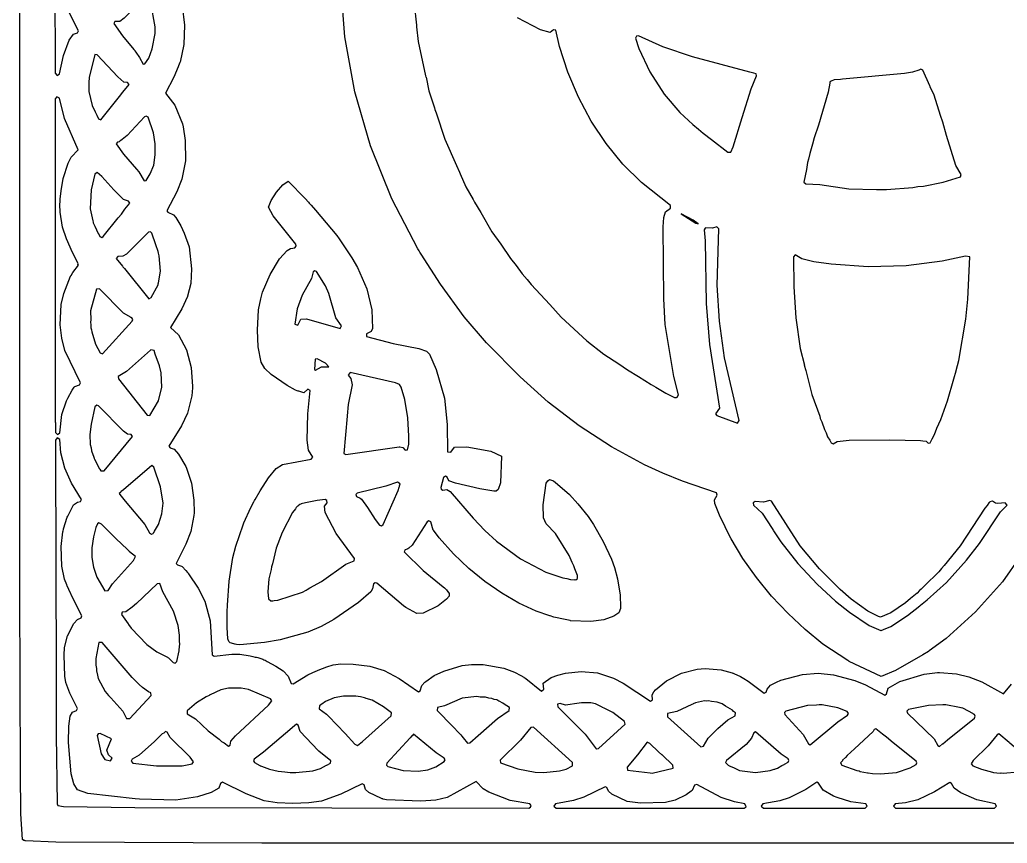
# Model space of a CAD drawing. Header units: millimetres. Extents: x 0 to 299, y 0 to 300.
# Drawn here: x 0.3 to 171.9, y 0.1 to 143.2 of the extents above; entities that cross this region are included whole.
import ezdxf

# ---------------------------------------------------------------- set-up
doc = ezdxf.new("R2010")
doc.units = ezdxf.units.MM
doc.layers.add('CUT', color=7, linetype='CONTINUOUS')

msp = doc.modelspace()

# ---------------------------------------------------------------- linework, layer by layer
at = {"layer": 'CUT'}
for points in [[(265.1967, 0.0908), (93.9144, 0.0908), (42.4179, 0.11), (6.5865, 0.2725), (1.3301, 0.5046), (1.2008, 0.5378), (1.1874, 0.5413), (1.1832, 0.5423), (1.0104, 0.5868), (0.787, 0.7523), (0.5146, 5.2237), (0.4237, 12.5525), (0.3329, 43.5722), (0.3196, 125.6207), (0.3316, 243.8988)], [(174.1954, 49.9415), (171.0973, 45.522), (166.4508, 40.2701), (161.3372, 35.6709), (158.3697, 33.5264), (158.3564, 33.5176), (158.3011, 33.481), (158.2324, 33.4354), (157.2877, 32.8095), (152.5386, 30.1284), (150.0128, 29.0562), (144.4953, 31.675), (144.4922, 31.6768), (144.464, 31.693), (144.429, 31.713), (144.2413, 31.8205), (139.906, 34.7003), (136.8091, 37.2216), (133.853, 39.9967), (130.9997, 43.0311), (128.3863, 46.2505), (126.0178, 49.5892), (123.9642, 52.9696), (123.962, 52.9738), (123.9597, 52.9783), (123.9544, 52.9884), (123.9199, 53.0544), (121.9123, 57.0952), (121.1446, 59.0954), (121.0467, 59.7758), (121.5279, 60.5683), (121.4035, 60.9784), (115.529, 62.9826), (112.1148, 64.3845), (108.8907, 65.8456), (103.1546, 68.9552), (97.5465, 72.6426), (92.1713, 76.7495), (90.945, 77.8384), (87.2737, 81.1287), (81.4568, 87.0579), (77.583, 91.576), (73.4268, 97.2169), (70.1006, 102.4218), (69.8705, 102.8011), (69.7321, 103.0291), (69.5339, 103.3559), (69.5094, 103.3961), (64.9978, 112.0385), (61.2529, 121.2951), (58.5652, 130.6567), (56.8294, 140.2199), (56.1454, 149.2268)], [(68.6576, 148.1258), (69.217, 142.7723), (69.2619, 142.2415), (69.3022, 141.9574), (69.5673, 139.4211), (70.8658, 133.4586), (70.9182, 133.2073), (70.9288, 133.1696), (71.4404, 130.8205), (72.4078, 127.8763), (72.4873, 127.5917), (72.7005, 126.9853), (74.2052, 122.4058), (76.2288, 117.857), (76.7231, 116.6997), (76.8862, 116.3792), (77.8741, 114.1584), (79.136, 111.9577), (79.3802, 111.4778), (80.445, 109.6748), (82.3744, 106.31), (83.9174, 104.1796), (85.6153, 101.7185), (86.5913, 100.4878), (87.664, 99.0067), (88.531, 98.042), (89.2107, 97.185), (92.4448, 93.6872), (94.404, 91.5073), (98.8701, 87.3728), (101.806, 85.0728), (104.4446, 83.378), (105.9307, 82.3637), (107.8368, 81.1992), (110.0617, 79.77), (110.8974, 79.3292), (112.5964, 78.2912), (114.1268, 77.5296), (114.4663, 77.5405), (114.4811, 77.5714), (114.6027, 77.5744), (114.7955, 77.9899), (113.9946, 81.1838), (112.5122, 90.1993), (112.2371, 94.7026), (112.147, 107.1724), (112.2709, 108.8221), (112.5543, 109.7996), (113.3915, 110.4179), (113.4238, 110.8749), (108.3549, 114.8822), (105.1638, 118.0709), (102.2507, 121.6581), (99.6588, 125.5459), (97.4372, 129.7412), (95.5836, 134.083), (94.1538, 138.5492), (93.4767, 141.3594), (93.0854, 141.4492), (92.4771, 140.9849), (90.8271, 141.4214), (86.8397, 143.4896)], [(28.5261, 145.5691), (28.9539, 142.2475), (28.8613, 138.8874), (28.1802, 135.7922), (28.1637, 135.753), (28.1078, 135.6198), (27.8546, 135.0177), (27.0881, 133.1943), (25.6262, 130.4211), (27.269, 128.3057), (28.6078, 125.0764), (28.7179, 124.5763), (29.0454, 122.1766), (29.1067, 118.6833), (28.4847, 115.451), (27.5963, 113.2806), (25.8774, 110.0018), (26.0593, 109.7171), (27.044, 109.2941), (27.4446, 108.8396), (28.2941, 107.3686), (28.8765, 106.1159), (29.7401, 103.7312), (30.1954, 99.9049), (30.0396, 97.3306), (29.4953, 95.1535), (29.4779, 95.1095), (28.5017, 92.9717), (26.544, 89.6801), (27.8995, 88.402), (29.2824, 85.8373), (30.0987, 82.7528), (30.3445, 79.4523), (30.3406, 79.3946), (30.3352, 79.3123), (30.3337, 79.29), (30.3304, 79.2399), (30.2201, 77.8373), (29.4783, 74.7996), (28.4099, 72.6046), (26.2455, 69.0792), (26.4342, 68.7717), (27.145, 68.5551), (27.9348, 67.7085), (29.1586, 65.5254), (29.2986, 65.2355), (30.1568, 62.6678), (30.5892, 59.6795), (30.6154, 57.5084), (30.5498, 57.0081), (30.0394, 54.2688), (29.1755, 52.0439), (27.5098, 48.7236), (27.7085, 48.4584), (28.4532, 48.25), (28.4533, 48.25), (28.4538, 48.2496), (28.455, 48.2486), (28.5621, 48.1621), (29.1874, 47.4802), (29.466, 47.1422), (29.5822, 47.0011), (29.6403, 46.9307), (29.6525, 46.9159), (31.3118, 44.4141), (32.4864, 42.153), (33.3988, 38.7465), (33.7892, 32.8071), (34.1375, 32.6004), (37.1515, 32.9468), (38.5817, 32.9171), (40.3796, 32.6344), (40.8005, 32.5441), (41.2483, 32.448), (41.4448, 32.4059), (41.7139, 32.3481), (42.5719, 32.0641), (42.7578, 31.9824), (42.9471, 31.8801), (43.1256, 31.7838), (43.339, 31.6685), (44.8211, 30.8679), (46.08, 30.0401), (46.9836, 29.1059), (47.4917, 27.8312), (47.863, 27.7985), (50.3821, 29.3477), (51.2552, 29.7497), (51.3673, 29.8014), (51.5302, 29.8764), (52.1877, 30.1791), (53.6851, 30.749), (54.7792, 31.0783), (56.1114, 31.255), (58.2705, 31.2238), (61.1805, 30.8844), (63.6606, 30.1284), (63.6787, 30.121), (66.2781, 28.7181), (69.6192, 26.375), (69.9041, 26.5493), (70.1728, 27.4885), (70.7011, 28.083), (70.8816, 28.2115), (72.3677, 29.22), (74.0171, 29.9681), (77.2401, 30.9523), (78.8497, 31.14), (78.9322, 31.1458), (78.9451, 31.1467), (78.9463, 31.1468), (79.1668, 31.1621), (80.848, 31.1341), (84.4613, 30.4958), (86.2828, 29.8062), (87.3845, 29.2544), (87.9067, 28.9414), (87.9481, 28.9167), (88.1247, 28.8108), (88.2821, 28.7165), (91.0061, 26.5401), (91.4148, 26.8605), (91.2788, 27.8761), (92.6654, 28.8627), (93.8197, 29.2736), (95.1452, 29.62), (97.8933, 29.9521), (100.7165, 29.7089), (103.5262, 28.7629), (105.1839, 27.9058), (109.9159, 24.7565), (110.2686, 25.0138), (110.2437, 25.8492), (110.5408, 26.4036), (110.8113, 26.7382), (112.7418, 28.2956), (115.3282, 29.6143), (118.0488, 30.3398), (119.4377, 30.4665), (122.2475, 30.2245), (124.1328, 29.6891), (124.2244, 29.6505), (124.2941, 29.6212), (124.4245, 29.5663), (125.5763, 29.0816), (126.162, 28.7249), (126.9242, 28.2413), (129.6831, 26.1925), (130.0619, 26.3358), (130.2194, 26.8691), (130.8053, 27.5406), (131.8205, 28.0636), (132.5688, 28.4317), (136.3678, 29.4346), (139.0924, 29.6204), (141.7314, 29.3722), (145.4555, 28.3731), (147.3176, 27.5976), (150.6502, 25.8006), (150.9887, 26.0291), (151.2455, 27.0186), (153.3013, 28.1795), (157.5358, 29.4915), (159.8177, 29.7307), (160.1949, 29.742), (163.0987, 29.5316), (165.2676, 29.0013), (167.5296, 28.1132), (171.2897, 26.0562), (172.6732, 27.7424)]]:
    msp.add_lwpolyline(points, dxfattribs=at)
for points in [[(7.9057, 136.9835), (8.9033, 139.6171), (9.6764, 140.658), (10.3664, 140.8951), (10.5387, 141.2209), (8.6816, 144.9105), (8.5001, 145.3297), (8.4856, 145.363), (8.4178, 145.5196), (8.3165, 145.7536), (7.9032, 146.8662), (7.1937, 149.9849), (6.7588, 150.2259), (6.4415, 149.8429), (6.4507, 133.8946), (6.8315, 133.5055), (7.2079, 133.7666)], [(22.0768, 135.513), (22.7285, 136.5019), (23.3428, 138.1495), (23.8737, 140.7731), (23.8753, 141.9371), (23.1217, 146.0932), (23.1336, 147.3234), (22.8027, 147.6399), (22.4892, 147.5428), (18.4483, 143.4612), (17.6957, 142.8981), (16.8674, 142.863), (16.6705, 142.5477), (18.1915, 140.3642), (20.1491, 137.9966), (20.2972, 137.8063), (20.3031, 137.7988), (20.3034, 137.7984), (20.4997, 137.5462), (21.1505, 136.6073), (21.7413, 135.468)], [(124.3134, 121.0837), (125.8503, 126.1936), (127.4443, 131.1833), (128.3635, 133.4013), (128.3106, 133.7656), (127.9296, 133.8675), (127.9066, 133.9012), (127.2275, 134.055), (117.2201, 136.729), (112.093, 138.4891), (107.886, 140.3728), (107.5238, 140.3277), (107.3581, 140.0026), (107.8957, 138.2037), (109.8511, 134.1457), (112.3228, 130.2308), (115.0708, 127.0353), (117.2808, 124.9457), (118.3028, 124.1453), (119.1007, 123.4547), (120.5684, 122.3709), (123.4021, 120.1517), (123.5687, 120.1557), (123.5777, 120.1491), (123.596, 120.1564), (123.8864, 120.1634)], [(12.3498, 132.2844), (12.3141, 131.9939), (12.3399, 131.8385), (12.3144, 130.6922), (12.9127, 128.266), (13.4526, 127.1618), (13.6457, 126.6878), (13.7173, 126.6204), (14.0278, 125.9855), (14.4149, 125.8), (17.8837, 130.1416), (18.192, 130.5104), (18.2435, 130.592), (19.3188, 131.9378), (19.073, 132.2578), (18.4372, 132.3315), (17.3811, 133.2286), (13.7827, 137.1007), (13.3562, 137.1303), (12.3685, 133.1272)], [(160.3227, 126.5139), (159.2173, 130.0675), (158.5649, 131.5437), (158.553, 131.5777), (158.4869, 131.7202), (157.293, 134.4217), (156.9369, 134.5763), (156.5807, 134.401), (155.491, 134.0759), (154.1077, 133.8441), (143.2868, 132.8768), (142.9706, 132.8142), (141.8814, 132.7584), (141.3392, 132.4917), (141.1782, 132.4598), (141.1691, 132.408), (141.0936, 132.3709), (141.1253, 132.1562), (140.8492, 130.5689), (139.1167, 124.8857), (138.3984, 122.6715), (138.1048, 121.5662), (137.6128, 119.9522), (137.4065, 118.937), (137.2505, 118.3496), (137.049, 117.1778), (136.6003, 114.9702), (136.9197, 114.6636), (139.3955, 114.562), (144.4319, 113.7741), (149.2124, 113.6852), (149.5483, 113.7088), (150.9532, 113.6546), (155.5288, 114.0451), (156.3992, 114.19), (157.3979, 114.2602), (160.8024, 114.9475), (163.8238, 115.8905), (163.9332, 116.2803), (163.0224, 117.8348), (161.3981, 123.0566), (160.7224, 125.3703)], [(7.9658, 95.6159), (9.1663, 98.6348), (9.2201, 98.7227), (9.2297, 98.7384), (9.23, 98.739), (9.5635, 99.2837), (10.5148, 100.5177), (10.4316, 100.7017), (10.5005, 100.8141), (9.5019, 102.7587), (8.4329, 105.1236), (7.758, 107.1433), (7.3697, 109.7135), (7.3612, 109.8403), (7.3604, 109.8532), (7.3402, 110.1557), (7.3054, 110.6783), (7.3381, 112.0128), (7.4922, 113.4226), (7.8704, 115.5673), (8.7547, 118.2286), (9.2783, 119.2992), (10.4621, 120.5806), (8.0956, 126.0136), (7.2119, 129.5492), (6.7612, 129.806), (6.4533, 129.4249), (6.4537, 128.9727), (6.4536, 128.9727), (6.5038, 73.2219), (6.5043, 73.2214), (6.5058, 71.4797), (6.8898, 71.0908), (7.275, 71.3938), (7.6586, 74.5944), (8.4485, 76.9369), (8.6527, 77.4328), (9.4185, 78.8211), (9.8034, 79.346), (9.8916, 79.4392), (10.6927, 79.7449), (10.85, 80.0683), (8.1552, 85.6783), (7.6299, 87.833), (7.3543, 90.1838), (7.5051, 93.6706)], [(22.9979, 116.3992), (23.6043, 117.8978), (23.8764, 119.7049), (23.8469, 121.614), (23.5523, 123.5125), (22.6307, 126.2221), (22.3026, 126.4438), (21.9963, 126.3231), (19.0077, 123.0499), (18.0955, 122.342), (17.8853, 122.1789), (17.7198, 122.0505), (17.6232, 121.9755), (17.2878, 121.9147), (17.0906, 121.5968), (18.3443, 119.8452), (20.5973, 117.2224), (21.0038, 116.7299), (21.937, 115.1804), (22.271, 115.2266)], [(13.9975, 106.0263), (14.2537, 105.4957), (14.5625, 105.3626), (14.8353, 105.4899), (17.4083, 108.7592), (17.9864, 109.3962), (18.5993, 110.2724), (19.4262, 111.3231), (19.2407, 111.6453), (18.3264, 111.9567), (18.1748, 112.1089), (18.0969, 112.1872), (17.7825, 112.503), (16.6654, 113.625), (14.6076, 115.9389), (13.7655, 116.6415), (13.3893, 116.3584), (12.7584, 113.6221), (12.5829, 110.3373), (13.0227, 108.2456), (13.0635, 107.9887), (13.0876, 107.9367), (13.0971, 107.8917), (13.3913, 107.2822), (13.9594, 106.0577)], [(41.2288, 59.8007), (41.2395, 59.8207), (42.0894, 61.3183), (43.562, 63.5872), (44.8601, 65.1885), (45.9786, 65.8986), (50.9828, 66.8507), (51.268, 67.1836), (50.4843, 68.3862), (50.2637, 70.1235), (50.3839, 74.7133), (50.8034, 78.7799), (50.4048, 79.0079), (49.6671, 78.3652), (48.8525, 78.6196), (48.6975, 78.668), (48.5551, 78.7125), (48.2227, 78.8163), (46.7878, 79.6193), (44.0019, 81.5209), (42.9388, 82.5839), (42.2708, 83.6862), (41.7612, 86.3672), (41.6388, 89.2448), (41.8199, 92.7927), (42.1915, 94.6774), (42.503, 95.8559), (43.8357, 98.9149), (45.4816, 101.6311), (46.8232, 103.11), (47.3667, 103.4055), (47.7532, 103.4983), (48.1172, 103.5596), (48.1321, 103.5894), (48.1677, 103.5979), (48.3889, 103.883), (48.3064, 104.1995), (44.3788, 109.0762), (43.5779, 110.6319), (44.0203, 111.752), (44.956, 113.2171), (46.0396, 114.5127), (46.9632, 115.1046), (49.9455, 112.1206), (50.5014, 111.4805), (50.6422, 111.3184), (50.9515, 110.9624), (51.7193, 110.0784), (55.4434, 105.6835), (55.8611, 105.1233), (58.0359, 101.8224), (59.048, 100.152), (60.6312, 96.4017), (61.5157, 92.7872), (61.6289, 89.5111), (61.4169, 88.9913), (60.5847, 88.6203), (60.5956, 88.1274), (65.247, 86.9013), (69.6626, 86.0771), (71.016, 85.6147), (71.5601, 85.0507), (72.7031, 82.3981), (74.1329, 77.4006), (74.6178, 72.8538), (74.6887, 68.1177), (75.225, 68.0309), (75.8877, 68.927), (78.0186, 68.99), (82.1688, 68.2293), (84.0693, 67.3273), (83.8482, 62.7182), (83.4885, 61.5677), (83.1265, 61.2701), (83.0498, 61.2688), (82.7229, 61.2812), (80.2694, 61.6864), (76.0324, 62.6517), (74.9149, 63.0783), (74.614, 63.7237), (74.321, 63.8737), (73.9404, 63.6171), (73.4786, 61.8931), (73.5431, 61.5972), (73.8386, 61.4327), (74.5285, 61.5673), (75.103, 61.2066), (79.0947, 56.5551), (81.1302, 54.4585), (83.18, 52.5909), (87.367, 49.4803), (91.7255, 47.2105), (94.7166, 46.1944), (95.4076, 46.0943), (96.0179, 45.9062), (96.7317, 45.8826), (96.7567, 45.899), (96.9925, 45.8648), (97.2808, 46.1101), (97.2774, 46.6384), (96.7995, 47.7824), (96.6457, 48.2832), (96.3555, 48.8453), (95.8354, 50.0903), (93.4148, 53.8919), (91.8296, 55.5771), (91.8063, 55.6156), (91.3636, 56.6255), (91.2966, 58.8646), (91.8141, 62.6453), (92.0891, 63.0611), (92.3884, 63.2685), (93.0737, 63.0716), (93.7927, 62.4748), (95.8567, 60.6714), (97.3141, 59.0869), (99.0884, 56.8642), (100.0328, 55.4909), (101.7354, 52.5124), (103.1638, 49.4746), (103.6873, 47.9884), (104.2276, 46.0185), (104.6957, 43.2092), (104.7524, 41.1189), (104.7476, 41.0174), (104.7435, 40.9294), (104.742, 40.8965), (104.7402, 40.858), (104.4379, 40.1422), (103.5934, 39.5337), (101.8194, 38.9164), (99.583, 38.6125), (96.0222, 38.7633), (96.0215, 38.7634), (96.0192, 38.7639), (95.9871, 38.7699), (95.0906, 38.9389), (93.1458, 39.3751), (92.4896, 39.581), (92.4854, 39.5823), (92.4702, 39.5871), (92.4647, 39.5888), (90.0458, 40.4223), (87.068, 41.8215), (84.0861, 43.5273), (81.1702, 45.5638), (78.3973, 47.8243), (75.6929, 50.3753), (73.1985, 53.1415), (72.2039, 54.4789), (72.199, 54.486), (71.7467, 55.9137), (71.3919, 56.0903), (71.1041, 55.9298), (68.5422, 51.9051), (67.964, 51.3338), (67.7756, 51.2425), (67.6602, 51.1865), (67.6478, 51.1805), (67.6382, 51.1758), (67.2877, 51.0547), (67.263, 50.9939), (67.2407, 50.9831), (67.2457, 50.9512), (67.1493, 50.7141), (70.4515, 47.4626), (73.9287, 44.6556), (74.1191, 44.4905), (74.4989, 44.094), (74.5972, 43.9624), (74.63, 43.9186), (74.6358, 43.9108), (74.9709, 43.4623), (74.9366, 43.0433), (74.5166, 42.5097), (73.0577, 41.352), (70.4048, 40.0813), (69.3528, 39.9959), (67.4457, 41.0407), (67.0296, 41.3539), (62.4044, 45.2787), (62.083, 45.3575), (61.817, 45.1606), (61.6495, 44.2775), (61.3144, 43.801), (59.2056, 41.903), (54.9195, 38.9525), (52.6951, 37.7483), (50.407, 36.7739), (45.5663, 35.4126), (42.8627, 34.9516), (38.5956, 34.5582), (38.0144, 34.6074), (37.7714, 34.6692), (37.6941, 34.6888), (37.5338, 34.7295), (36.9037, 34.8895), (36.6561, 35.1361), (36.4945, 35.6017), (36.3572, 37.5816), (36.3958, 40.3075), (36.4412, 41.4469), (36.7064, 45.6417), (37.3743, 49.7482), (37.8687, 51.7249), (39.1634, 55.4363), (39.2888, 55.7563), (40.489, 58.4087), (41.0283, 59.4234), (41.1422, 59.6378)], [(117.8027, 107.8166), (118.2263, 107.6956), (117.379, 108.3613), (115.291, 109.4507)], [(121.7933, 106.8566), (121.4597, 107.1868), (120.7275, 106.9715), (119.5896, 107.0462), (119.5415, 106.9526), (119.4363, 106.9585), (119.2966, 106.6587), (119.4711, 104.7321), (119.6461, 93.8526), (120.2206, 86.7446), (121.9444, 75.709), (121.2377, 74.6997), (121.458, 74.4112), (125.0537, 73.0591), (125.3692, 73.5151), (122.8327, 84.4416), (121.951, 90.7948), (121.5268, 97.0788)], [(23.0354, 106.3237), (22.7018, 106.2657), (18.8713, 102.4573), (18.2163, 102.1093), (17.3433, 102.0315), (17.0975, 101.6714), (18.1542, 100.3742), (18.249, 100.242), (18.5177, 99.928), (22.7699, 94.7082), (23.1347, 94.8897), (24.3596, 97.087), (24.4045, 97.3246), (24.4221, 97.3555), (24.4326, 97.4738), (24.8104, 99.4752), (24.5729, 102.1279), (24.4186, 102.6046), (24.3891, 102.9137), (23.9469, 104.0629), (23.2883, 106.0985)], [(141.0997, 70.0978), (141.3165, 69.6558), (141.6945, 69.5108), (142.3705, 69.8954), (144.4761, 70.1091), (151.511, 70.1702), (156.8822, 70.0543), (157.2776, 70.0237), (157.8373, 69.9374), (158.2113, 69.5801), (158.5409, 69.6403), (158.8725, 70.3656), (159.2862, 71.091), (159.7181, 72.2154), (160.3915, 73.6884), (161.569, 76.9471), (162.6401, 80.7867), (163.0666, 82.1779), (163.0411, 82.224), (163.5357, 83.9971), (164.7716, 91.1469), (165.103, 94.618), (165.4242, 101.9883), (164.712, 102.1023), (160.6155, 101.2232), (154.3838, 100.4367), (147.7983, 100.2234), (141.3309, 100.6777), (138.3208, 101.1331), (136.2455, 101.6302), (135.0948, 102.3004), (134.8089, 101.9735), (134.8371, 96.7524), (135.1986, 91.3536), (135.9825, 86.0744), (136.7001, 83.1825), (136.6608, 83.1366), (136.9418, 82.2083), (137.9775, 78.0344), (139.3455, 74.2678), (139.4571, 73.899), (139.6929, 73.3111), (140.1748, 71.9844), (140.4516, 71.4198), (140.7286, 70.7292)], [(51.6079, 99.5429), (51.3228, 99.3715), (51.0469, 98.2082), (49.4141, 95.3312), (48.5554, 92.9284), (48.1286, 90.2967), (48.6475, 90.1086), (49.2004, 91.1312), (50.1477, 91.2014), (56.0012, 89.509), (56.2324, 89.9767), (55.2717, 91.3971), (54.0552, 95.5857), (53.4534, 96.9354), (51.9213, 99.4317)], [(12.6145, 90.6255), (12.6662, 90.1749), (12.6717, 89.6453), (12.765, 89.3148), (12.7685, 89.2844), (12.8601, 88.978), (13.4661, 86.8311), (14.3187, 85.2741), (14.6883, 85.1162), (19.877, 90.7817), (19.9706, 91.0987), (19.7868, 91.3735), (19.6823, 91.3794), (19.6598, 91.4199), (18.3744, 92.1742), (14.1544, 96.4392), (13.6553, 96.3811), (12.6413, 92.5783), (12.6573, 91.0376)], [(24.462, 76.9342), (24.9964, 79.3294), (24.9016, 81.8132), (24.6315, 83.0289), (23.8532, 85.0798), (23.656, 85.7038), (23.6138, 85.7107), (23.6107, 85.7188), (23.3652, 85.7514), (23.1098, 85.7932), (23.1025, 85.7863), (23.0657, 85.7912), (18.8438, 82.0643), (17.4329, 81.1768), (17.4776, 80.7797), (22.4525, 74.4785), (22.9531, 74.424)], [(52.7422, 82.8516), (54.0434, 82.8818), (53.4685, 83.4871), (51.9857, 84.2738), (51.6528, 84.1831), (51.5318, 82.3977), (51.7134, 82.2766)], [(67.7837, 74.0317), (67.2701, 77.1936), (66.6146, 79.3426), (66.3107, 79.7886), (65.6304, 80.1153), (57.7447, 81.8778), (57.4046, 81.4452), (57.8837, 80.8212), (58.095, 79.7462), (57.4272, 76.3347), (57.2442, 74.3826), (57.2402, 74.3774), (57.2356, 74.29), (56.6269, 67.7933), (57.0013, 67.646), (66.2551, 68.9601), (66.2573, 68.9597), (66.2695, 68.9575), (66.368, 68.9391), (66.9144, 68.8373), (67.2982, 68.3868), (67.6959, 68.4349), (67.933, 69.4113), (67.9652, 70.8001)], [(19.887, 70.7849), (19.6932, 71.0995), (19.0527, 71.1849), (18.3672, 71.69), (14.0056, 76.0822), (13.692, 76.1944), (13.3575, 75.9199), (12.7307, 72.9348), (12.5245, 71.0861), (12.5819, 69.3785), (12.7378, 68.7979), (12.8172, 68.2726), (13.1746, 67.1708), (13.2274, 66.974), (13.2541, 66.9256), (13.2861, 66.827), (14.1875, 65.1418), (14.2597, 65.1023), (14.4291, 64.7953), (14.9878, 64.8021)], [(64.087, 7.6238), (63.5099, 7.7774), (63.4228, 7.8006), (63.303, 7.8324), (63.1788, 7.8655), (60.996, 8.9102), (60.3848, 9.4316), (60.1977, 10.2303), (59.8595, 10.4311), (56.1439, 8.6374), (52.7829, 7.426), (50.5668, 7.0836), (47.7757, 6.9887), (45.0321, 7.1126), (42.8042, 7.457), (39.6719, 8.6741), (35.5462, 10.6918), (35.2001, 10.495), (34.9036, 9.6437), (33.6153, 8.9046), (31.2322, 8.143), (27.4182, 7.5652), (21.1376, 7.7429), (20.3605, 7.8129), (12.17, 8.7216), (10.3445, 9.3611), (9.7058, 10.4035), (9.2317, 12.1625), (8.8059, 17.6115), (8.8375, 20.4486), (9.0816, 22.1568), (9.4861, 22.8536), (10.1787, 23.1468), (10.3372, 23.509), (9.0385, 26.1427), (8.3564, 28.0362), (8.1499, 29.1083), (8.0193, 32.7509), (8.1153, 34.1102), (8.6468, 36.1338), (9.7265, 38.2842), (10.3432, 38.9903), (10.9859, 39.2781), (11.1161, 39.6142), (9.5752, 42.5541), (8.8424, 44.2061), (8.5675, 44.8256), (8.5243, 44.9232), (8.4904, 44.9995), (8.1221, 45.9836), (7.6565, 48.2173), (7.5046, 51.6466), (7.7991, 54.2137), (7.846, 54.3856), (7.848, 54.3925), (7.9053, 54.6026), (7.9397, 54.7287), (8.5892, 56.7505), (8.6683, 56.9304), (9.6717, 58.8677), (10.336, 59.3713), (10.8586, 59.4478), (11.0288, 59.8079), (9.3095, 62.67), (8.1285, 65.274), (7.4792, 67.9182), (7.2757, 70.2327), (6.8509, 70.5283), (6.5076, 70.141), (6.513, 68.2509), (6.5103, 68.2479), (6.6237, 29.2468), (6.6531, 18.8838), (6.7979, 6.9248), (6.9427, 6.6265), (7.9218, 6.471), (20.3059, 6.29), (88.8111, 6.1879), (89.1142, 6.3324), (89.1923, 6.6589), (88.9521, 6.9405), (85.5666, 7.5464), (81.8305, 8.9741), (80.8575, 9.5325), (79.6162, 10.8208), (74.5792, 8.0549), (72.6374, 7.5957), (70.0169, 7.4139)], [(23.5175, 53.8988), (23.6503, 54.1327), (23.6775, 54.1307), (23.7649, 54.3346), (24.4253, 55.4973), (25.0341, 57.351), (25.2355, 59.1634), (24.7671, 62.044), (23.6502, 65.4506), (23.291, 65.706), (18.3562, 61.4723), (17.949, 61.2105), (17.8841, 61.0673), (17.611, 60.833), (17.7191, 60.7032), (17.7183, 60.7015), (18.6124, 59.5409), (22.0528, 55.4546), (22.8983, 54.0205), (23.1959, 53.7983)], [(63.9547, 62.1303), (58.9746, 60.9138), (58.758, 60.6571), (58.8217, 60.3273), (59.5126, 60.0296), (59.7086, 59.8471), (60.7591, 58.4127), (62.0729, 56.3265), (62.8451, 55.3549), (63.1936, 55.2423), (63.4815, 55.4688), (66.0682, 61.3709), (66.239, 61.9417), (66.3001, 62.0716), (66.3139, 62.1919), (66.4173, 62.5375), (65.951, 62.8238)], [(48.7272, 58.7435), (48.6321, 58.6847), (48.5406, 58.5723), (48.3572, 58.404), (48.2419, 58.2052), (47.7061, 57.547), (45.9496, 54.0614), (44.896, 51.3551), (44.2448, 48.6653), (44.084, 48.1409), (43.9932, 47.6263), (43.6017, 46.0096), (43.4198, 43.7669), (43.5334, 42.5676), (43.9496, 42.217), (44.1939, 42.2387), (44.2836, 42.2165), (44.5346, 42.269), (45.1486, 42.3237), (49.434, 43.7285), (50.0863, 44.0842), (50.2966, 44.1593), (50.7571, 44.4499), (52.7602, 45.5421), (57.0107, 48.6052), (58.4679, 49.1528), (58.4841, 49.5553), (55.3252, 53.9216), (53.3721, 57.5494), (53.2596, 58.6638), (53.7465, 59.2429), (53.6874, 59.6708), (53.3819, 59.8018), (51.989, 59.6161), (50.581, 59.3295), (50.2535, 59.3158), (49.4389, 59.0969), (49.2303, 59.0545), (49.1915, 59.0305), (48.9773, 58.9729)], [(150.4165, 37.233), (151.6969, 37.7265), (154.6348, 39.6632), (156.7468, 41.3457), (156.8374, 41.4143), (156.8698, 41.4438), (158.0386, 42.3748), (161.3706, 45.4064), (164.8722, 49.2986), (167.1361, 52.1654), (170.7759, 57.6536), (171.9233, 58.8251), (171.5885, 59.2238), (170.299, 59.12), (169.9055, 59.1879), (169.3632, 59.5183), (168.9256, 59.3838), (168.8391, 59.278), (168.7302, 59.2463), (168.4289, 58.7759), (168.0363, 58.2954), (163.7908, 51.777), (160.9955, 48.3558), (160.5406, 47.8217), (160.5307, 47.8101), (160.5304, 47.8098), (160.0584, 47.2557), (157.5634, 44.8), (157.2052, 44.453), (156.9851, 44.2398), (156.7198, 43.9827), (156.2671, 43.5443), (155.1572, 42.6073), (154.2554, 41.8791), (151.7075, 40.1228), (149.8906, 39.347), (149.5546, 39.4997), (147.7185, 40.4248), (144.8243, 42.5251), (142.9221, 44.1511), (139.2899, 47.7833), (135.9653, 51.7494), (130.9769, 59.554), (130.6715, 59.6646), (129.5839, 59.3723), (128.111, 59.4612), (127.8138, 59.2522), (127.838, 58.8567), (129.3635, 57.456), (131.0786, 54.79), (131.2677, 54.484), (131.3333, 54.3941), (132.5937, 52.4349), (135.5782, 48.6975), (138.884, 45.0911), (142.1088, 42.1363), (144.552, 40.2653), (147.9753, 37.9521), (149.9533, 37.0544), (149.9843, 37.0664), (150.0063, 37.0556)], [(19.3674, 50.7956), (19.2597, 50.8997), (18.984, 51.1661), (17.1021, 52.9842), (14.5476, 55.5393), (14.0875, 55.7603), (13.8036, 55.5812), (13.5467, 54.9567), (13.1272, 53.3179), (12.8554, 51.436), (12.8588, 49.714), (13.1483, 48.0349), (13.74, 46.3389), (15.1158, 43.9688), (15.6751, 43.9792), (16.4243, 45.1353), (20.0778, 49.2414), (20.4565, 49.8844), (19.4178, 50.747)], [(28.0472, 33.5913), (28.0517, 33.6464), (28.054, 33.6565), (28.0545, 33.6801), (28.14, 34.7151), (28.0881, 35.1435), (28.113, 36.2222), (27.8769, 37.918), (27.0483, 40.4143), (25.1975, 43.7549), (24.6416, 45.1995), (24.2129, 45.1611), (20.6377, 41.751), (19.8844, 41.1117), (18.7848, 40.2815), (18.1406, 40.2365), (17.977, 39.8334), (19.1508, 38.2128), (19.1947, 38.1386), (19.2432, 38.0853), (19.7114, 37.4388), (22.3961, 34.6337), (24.1172, 33.3543), (25.9111, 32.4662), (26.0138, 32.405), (26.0528, 32.3818), (26.071, 32.3709), (26.1618, 32.3167), (26.9834, 31.4734), (27.3102, 31.3867), (27.6107, 31.6601), (28.0181, 33.4951)], [(23.1033, 26.2439), (22.6881, 26.3858), (21.6645, 27.1337), (21.0887, 27.6932), (19.8643, 28.9176), (14.6282, 34.9703), (14.0706, 34.9652), (13.5552, 32.2), (13.5231, 31.0169), (13.6324, 30.4385), (13.6369, 30.0592), (13.8434, 29.3207), (13.9563, 28.7228), (15.1366, 26.4534), (15.7598, 25.7644), (15.909, 25.5716), (16.126, 25.3596), (18.2103, 23.0554), (18.8823, 21.7782), (19.4284, 21.754), (23.1826, 25.7527)], [(31.0322, 24.4704), (29.3887, 23.1182), (29.4446, 22.5719), (30.8619, 21.7164), (33.0389, 19.6359), (34.9502, 18.2021), (35.4019, 17.7827), (35.8702, 17.5119), (36.5875, 16.9738), (36.8748, 17.1375), (37.0088, 17.8084), (37.8022, 18.7622), (43.5242, 24.0908), (44.1069, 24.8566), (43.8733, 25.1844), (40.0667, 26.7972), (38.7907, 27.0546), (36.6181, 27.0518), (35.2651, 26.7514), (33.4389, 25.8898), (33.3284, 25.8534), (33.2196, 25.7863), (32.7031, 25.5426)], [(52.3623, 23.4464), (53.6175, 22.5083), (53.9817, 22.1603), (56.8667, 19.1803), (58.5348, 17.2809), (59.0213, 17.1007), (59.9088, 17.7777), (64.8756, 22.2199), (64.914, 22.7428), (63.5638, 23.8007), (61.5529, 24.9681), (60.5136, 25.2618), (60.3895, 25.3088), (60.2573, 25.3343), (59.5384, 25.5375), (58.758, 25.6237), (58.7261, 25.6299), (58.7019, 25.6299), (58.4315, 25.6598), (56.5915, 25.6327), (54.9518, 25.3355), (53.4663, 24.6966), (52.796, 24.258), (52.6245, 24.1821), (52.62, 24.1429), (52.3884, 23.9913)], [(74.1275, 23.9526), (72.9454, 23.6965), (72.8914, 23.1484), (75.5597, 20.4568), (76.7562, 19.1327), (76.9512, 18.9169), (77.1616, 18.684), (77.3982, 18.4222), (78.1301, 17.4917), (78.5231, 17.553), (79.969, 18.8049), (79.9697, 18.8054), (79.9731, 18.8084), (83.3579, 21.739), (85.3848, 23.1311), (85.4416, 23.6606), (84.487, 24.247), (84.297, 24.4403), (83.6235, 24.7775), (83.6098, 24.7859), (83.5987, 24.79), (83.2132, 24.983), (82.788, 25.0831), (82.3709, 25.234), (81.8741, 25.2983), (81.2403, 25.4476), (80.3331, 25.4979), (79.7749, 25.5703), (77.1845, 25.2823)], [(93.7842, 24.2455), (93.8102, 23.778), (98.565, 19.0168), (100.3385, 16.7396), (100.475, 16.5088), (100.5105, 16.5188), (100.5346, 16.4878), (100.9284, 16.5632), (105.5534, 20.7997), (105.4325, 21.2197), (103.3853, 22.7822), (101.8951, 23.5452), (101.6256, 23.692), (101.5707, 23.7113), (100.4093, 24.306), (99.5734, 24.4809), (98.312, 24.4588), (97.9228, 24.4794), (97.572, 24.4012), (95.1712, 24.0577), (94.2262, 24.4001)], [(112.9206, 22.0834), (118.6881, 16.8333), (119.1382, 16.9383), (119.9615, 18.3664), (121.6315, 20.0394), (123.413, 21.5193), (124.6806, 22.2119), (124.6895, 22.7691), (124.3718, 22.9793), (124.2087, 23.2012), (122.9806, 23.8998), (122.3797, 24.2975), (121.5225, 24.6145), (120.5562, 24.7022), (120.0073, 24.8116), (119.6629, 24.7833), (119.328, 24.8137), (117.7393, 24.4691), (117.3776, 24.2995), (117.2849, 24.2739), (117.1051, 24.1718), (114.5435, 22.9711), (112.9082, 22.6387)], [(142.4797, 21.1579), (144.1837, 22.3277), (144.3303, 22.634), (144.115, 22.9805), (142.4799, 23.6069), (139.7944, 24.1492), (139.3509, 24.1282), (139.2545, 24.148), (138.7695, 24.1006), (137.2226, 24.0273), (133.4705, 23.0391), (133.2463, 22.7858), (133.3048, 22.4526), (136.4747, 18.9643), (137.4224, 17.368), (137.708, 17.2086)], [(160.7647, 17.3577), (161.5587, 18.0491), (166.2447, 21.8446), (166.394, 22.1502), (166.2463, 22.4565), (166.1049, 22.533), (166.1036, 22.5362), (166.0526, 22.5613), (164.2361, 23.5431), (163.9108, 23.6096), (163.8874, 23.621), (163.619, 23.6692), (161.2806, 24.1473), (161.0133, 24.1373), (160.9622, 24.1465), (160.756, 24.1277), (158.2326, 24.033), (154.7808, 23.3448), (154.5057, 23.0159), (154.6106, 22.7032), (159.2521, 18.2472), (159.8582, 17.0739), (160.1433, 16.9026), (160.7102, 17.3618)], [(51.2494, 12.6964), (52.5762, 13.0866), (53.6522, 13.6435), (53.6701, 13.6493), (53.6758, 13.6557), (54.3563, 14.0079), (54.4034, 14.432), (52.3064, 16.116), (52.2121, 16.2092), (49.079, 19.5235), (48.7167, 20.5851), (48.3962, 20.7559), (47.7169, 20.1745), (47.6863, 20.1587), (42.6777, 15.9002), (41.0693, 14.7094), (40.9362, 14.4008), (41.0929, 14.1034), (42.0614, 13.5981), (42.1264, 13.5612), (42.1415, 13.5564), (42.3306, 13.4577), (43.7414, 12.9648), (45.2082, 12.6088), (46.397, 12.5187), (47.2928, 12.4026), (47.9115, 12.4039), (48.3106, 12.3737)], [(13.7792, 18.7927), (14.4625, 15.6184), (15.1103, 14.6242), (16.118, 14.3874), (16.3569, 14.88), (15.7162, 15.4281), (15.4336, 16.2482), (16.2457, 18.2353), (14.3212, 19.18), (13.9259, 19.1276)], [(24.8006, 13.5266), (24.8369, 13.5229), (25.1642, 13.5293), (28.5623, 13.5542), (30.2754, 13.8602), (30.5334, 14.2081), (29.9387, 15.0293), (26.4771, 18.4616), (25.9463, 19.3985), (25.6734, 19.5149), (25.337, 19.2112), (25.0683, 19.1129), (23.7121, 17.7437), (21.0822, 15.3687), (19.884, 14.7212), (19.6969, 14.329), (19.9894, 14.0077), (24.1092, 13.5215)], [(74.1019, 14.2665), (74.2425, 14.5694), (74.0967, 14.8698), (72.6684, 15.7861), (68.7763, 19.0268), (68.5323, 18.7635), (68.456, 18.7256), (68.1755, 18.3787), (64.119, 14.0029), (64.0701, 13.6736), (64.2935, 13.4268), (66.9532, 12.7376), (69.5394, 12.6136), (71.2159, 12.8463), (72.6228, 13.3388)], [(96.3865, 13.5396), (96.3662, 14.0934), (89.59, 20.237), (89.1251, 20.1859), (87.3376, 18.0172), (83.8417, 14.5523), (83.8519, 14.036), (86.8882, 12.997), (89.9022, 12.4651), (91.399, 12.4035), (94.1524, 12.6482), (95.274, 12.9661)], [(133.1693, 13.7832), (133.2066, 13.826), (133.8833, 14.2013), (134.0037, 14.4682), (133.8777, 14.7701), (132.6727, 15.5463), (128.1841, 19.4601), (127.8842, 19.3038), (127.5086, 18.3402), (126.5549, 17.26), (123.144, 14.4404), (123.0018, 14.1341), (123.4272, 13.6569), (123.5835, 13.5845), (123.6082, 13.5204), (124.3413, 13.2333), (125.4338, 12.7269), (128.1958, 12.4032), (130.7256, 12.7077), (131.4308, 12.9558), (131.5325, 12.9683), (131.692, 13.0477), (131.9966, 13.1549), (132.7801, 13.5895)], [(149.9166, 12.1315), (152.7079, 12.4066), (155.0631, 13.1918), (156.0893, 13.7741), (156.2142, 14.0402), (156.0913, 14.3448), (152.1109, 17.556), (150.9874, 18.5361), (150.2913, 19.0239), (149.1042, 19.9817), (148.8011, 19.8605), (148.6164, 19.5023), (145.4222, 16.5054), (144.1434, 15.3601), (143.8195, 15.0017), (143.3045, 14.5184), (143.3086, 14.4364), (142.9453, 14.0344), (143.1775, 13.6745), (145.8131, 12.7222), (146.208, 12.6449), (146.3945, 12.5677), (147.6646, 12.3421), (147.7493, 12.3434), (148.5169, 12.1932)], [(176.554, 13.7751), (176.6734, 14.0853), (176.5399, 14.3511), (175.0277, 15.2578), (174.7202, 15.5174), (172.4019, 17.4855), (172.2876, 17.5708), (170.5067, 19.0739), (170.2, 18.9296), (168.6477, 16.9878), (166.026, 14.4866), (165.6624, 13.9084), (165.9471, 13.519), (167.4765, 12.9339), (169.3559, 12.4639), (169.3719, 12.4623), (169.5431, 12.4039), (170.7125, 12.2825), (170.9163, 12.3123), (171.232, 12.2816), (173.8506, 12.5257), (175.3388, 13.0699)], [(113.855, 13.1178), (113.8528, 13.6372), (111.9619, 15.4276), (111.9226, 15.4759), (111.3598, 15.9977), (109.8488, 17.4285), (109.3915, 17.6631), (107.7113, 15.425), (105.8737, 13.3288), (105.9568, 12.814), (109.8803, 12.3279), (110.2126, 12.2816), (110.2251, 12.2851), (110.2443, 12.2827)], [(147.3407, 6.9313), (144.7391, 7.27), (142.3828, 8.033), (141.7394, 8.2782), (139.9751, 9.3063), (139.9733, 9.3076), (139.9719, 9.3085), (139.9692, 9.3104), (139.1448, 10.5451), (138.8437, 10.6883), (136.9595, 9.4324), (134.0196, 8.008), (132.4252, 7.4774), (129.4621, 6.9274), (129.1997, 6.514), (129.5866, 6.1689), (147.2284, 6.1689), (147.6179, 6.5589)], [(162.7162, 9.6515), (162.2353, 10.4777), (161.9425, 10.6406), (159.2893, 9.0076), (156.384, 7.6456), (154.2563, 7.1171), (152.4544, 6.9353), (152.1642, 6.5282), (152.5525, 6.1689), (169.7159, 6.1689), (170.1053, 6.5535), (169.8374, 6.9284), (166.6354, 7.6072), (163.8945, 8.8543)], [(122.2409, 8.0313), (117.9934, 10.2738), (117.596, 10.2007), (117.1885, 9.2425), (117.0289, 9.1113), (116.1578, 8.5042), (114.2078, 7.5885), (112.5457, 7.1753), (108.2241, 7.0513), (105.9145, 7.3614), (103.2131, 8.605), (102.6421, 9.1217), (102.3604, 9.7969), (102.0463, 9.9208), (98.3674, 8.086), (96.5363, 7.5078), (93.4077, 6.9447), (93.1364, 6.5333), (93.5235, 6.1835), (126.2214, 6.1689), (126.5823, 6.4119), (126.3645, 6.9206), (124.521, 7.2713)]]:
    msp.add_lwpolyline(points, close=True, dxfattribs=at)

doc.saveas('drawing.dxf')
